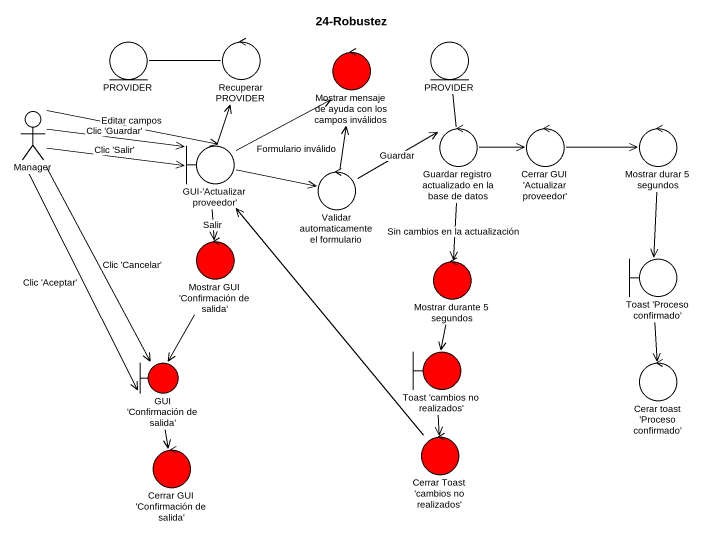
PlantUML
@startuml
title 24-Robustez
entity PROVIDER
control "Recuperar PROVIDER" as Recuperar_PROVIDER
control "Mostrar mensaje de ayuda con los campos inválidos" as Mostrar_mensaje_de_ayuda #FF0000
entity "PROVIDER" as PROVIDER_2
actor Manager
control "Guardar registro actualizado en la base de datos" as Guardar_registro
control "Cerrar GUI 'Actualizar proveedor'" as Cerrar_GUI_Actualizar
control "Mostrar durar 5 segundos" as Mostrar_durar_5_segundos
boundary "GUI-'Actualizar proveedor'" as GUI_Actualizar_proveedor
control "Validar automaticamente el formulario" as Validar_automaticamente_el
control "Mostrar GUI 'Confirmación de salida'" as Mostrar_GUI_Confirmación_de #FF0000
control "Mostrar durante 5 segundos" as Mostrar_durante_5_segundos #FF0000
boundary "Toast 'Proceso confirmado'" as Toast_Proceso_confirmado
boundary "GUI 'Confirmación de salida'" as GUI_Confirmación_de_salida #FF0000
boundary "Toast 'cambios no realizados'" as Toast_cambios_no_realizados #FF0000
control "Cerar toast 'Proceso confirmado'" as Cerar_toast_Proceso
control "Cerrar Toast 'cambios no realizados'" as Cerrar_Toast_cambios_no #FF0000
control "Cerrar GUI 'Confirmación de salida'" as Cerrar_GUI_Confirmación_de #FF0000
Recuperar_PROVIDER -left- PROVIDER
Manager -right-> GUI_Actualizar_proveedor : Clic 'Salir'
Manager -right-> GUI_Actualizar_proveedor : Editar campos
Manager -right-> GUI_Actualizar_proveedor : Clic 'Guardar'
Manager --> GUI_Confirmación_de_salida : Clic 'Cancelar'
Manager --> GUI_Confirmación_de_salida : Clic 'Aceptar'
Guardar_registro -up- PROVIDER_2
Guardar_registro -right-> Cerrar_GUI_Actualizar
Guardar_registro --> Mostrar_durante_5_segundos : Sin cambios en la actualización
Cerrar_GUI_Actualizar -right-> Mostrar_durar_5_segundos
Mostrar_durar_5_segundos --> Toast_Proceso_confirmado
GUI_Actualizar_proveedor -up-> Recuperar_PROVIDER
GUI_Actualizar_proveedor -up-> Mostrar_mensaje_de_ayuda
GUI_Actualizar_proveedor -right-> Validar_automaticamente_el
GUI_Actualizar_proveedor --> Mostrar_GUI_Confirmación_de : Salir
Validar_automaticamente_el -up-> Mostrar_mensaje_de_ayuda : Formulario inválido
Validar_automaticamente_el -right-> Guardar_registro : Guardar
Mostrar_GUI_Confirmación_de --> GUI_Confirmación_de_salida
Mostrar_durante_5_segundos --> Toast_cambios_no_realizados
Toast_Proceso_confirmado --> Cerar_toast_Proceso
GUI_Confirmación_de_salida --> Cerrar_GUI_Confirmación_de
Toast_cambios_no_realizados --> Cerrar_Toast_cambios_no
Cerrar_Toast_cambios_no -up-> GUI_Actualizar_proveedor
@enduml
